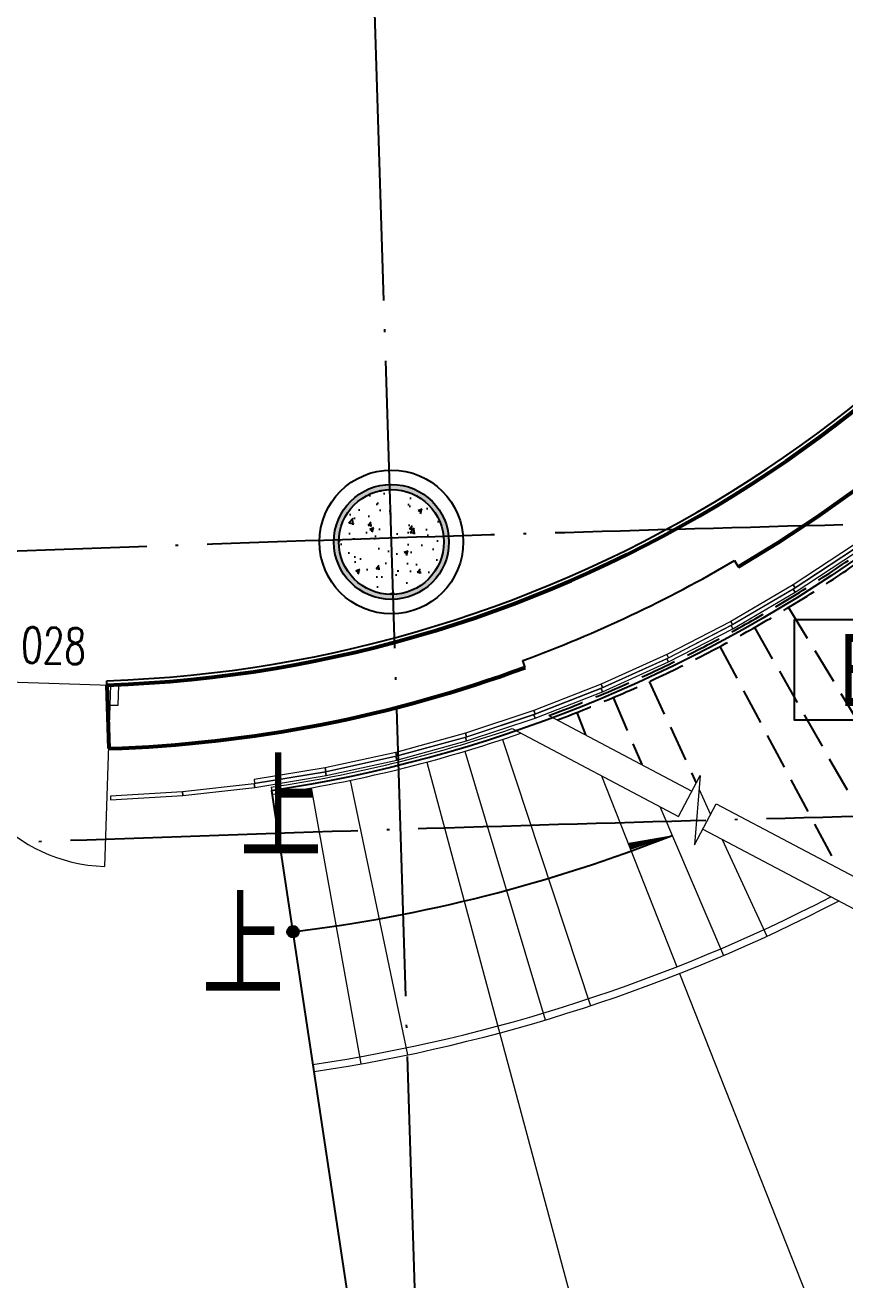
# Model space of a CAD drawing. Header units: millimetres. Extents: x 347599 to 1495443, y -100002 to 152717.
# Drawn here: x 1396761 to 1402459, y 9897 to 18621 of the extents above; entities that cross this region are included whole.
import ezdxf
from ezdxf.enums import TextEntityAlignment as Align

# ---------------------------------------------------------------- set-up
doc = ezdxf.new("R2010")
doc.units = ezdxf.units.MM
doc.header["$LTSCALE"] = 1000
for name, pattern in [('E-RG-1F$0$$0$DOTE', [2.42, 2, -0.2, 0.02, -0.2]), ('E1-RD-1F$0$DASH', [0.35, 0.25, -0.1]), ('XRE1$0$DASH', [0.35, 0.25, -0.1]), ('XRE2$0$HIDDEN', [0.375, 0.25, -0.125])]:
    doc.linetypes.add(name, pattern=pattern)
doc.layers.get('0').update_dxf_attribs({"linetype": 'CONTINUOUS'})
for name, color, linetype in [('A-------', 18, 'CONTINUOUS'), ('A-SYMB-DOOR', 13, 'CONTINUOUS'), ('A-SYMB-DOOR1', 4, 'CONTINUOUS'), ('A—墙体', 7, 'CONTINUOUS'), ('A—楼梯、电梯、栏杆', 50, 'CONTINUOUS'), ('A—设备管丼、主管符号', 50, 'CONTINUOUS'), ('A—轴线、尺寸', 1, 'CONTINUOUS'), ('E-RT-1F$0$A-SYMB-AREA', 4, 'CONTINUOUS'), ('E-RT-1F$0$A-SYMB-NAME', 4, 'CONTINUOUS'), ('E1-RD-1F$0$C-NAME-DIM100', 13, 'CONTINUOUS'), ('I—平面—文字', 40, 'CONTINUOUS'), ('I—平面—文字（放大1：100）', 40, 'XRE2$0$HIDDEN'), ('I—平面—装饰面层线', 192, 'CONTINUOUS'), ('I—平面—门', 22, 'CONTINUOUS'), ('XRE1$0$A-SYMB', 4, 'CONTINUOUS'), ('XRE1$0$A-SYMB-NUMB-T', 4, 'CONTINUOUS'), ('XRE2$0$0S-COLS-HATCH-A', 8, 'CONTINUOUS'), ('轴线100', 1, 'CONTINUOUS')]:
    doc.layers.add(name, color=color, linetype=linetype)
for name, color, linetype, lineweight in [('E1-RD-1F$0$$0$A-FLOR-STRS', 2, 'CONTINUOUS', 5), ('E1-RD-1F$0$$0$A-GLAZ', 140, 'CONTINUOUS', 5), ('E1-RD-1F$0$$3$A-FLOR-STRS', 2, 'CONTINUOUS', 5), ('E1-RD-1F$0$A-DOOR', 32, 'CONTINUOUS', 5), ('E1-RD-1F$0$A-FLOR-STRS', 2, 'CONTINUOUS', 5), ('E1-RD-1F$0$A-GLAZ', 140, 'CONTINUOUS', 5), ('E1-RD-1F$0$A-GLAZ-CWMG', 3, 'CONTINUOUS', 5), ('E1-RD-1F$0$A-WALL', 7, 'CONTINUOUS', 5)]:
    doc.layers.add(name, color=color, linetype=linetype, lineweight=lineweight)
doc.styles.add('E-RT-1F$0$ECADI', font='hzs.shx', dxfattribs={"width": 0.7, "bigfont": 'hztxt.shx'})
doc.styles.add('ECADI-TXT', font='simplex.shx', dxfattribs={"bigfont": 'hztxt.shx'})
doc.styles.add('XRE1$0$ECADI-TXT', font='simplex.shx', dxfattribs={"bigfont": 'hztxt.shx'})
doc.styles.add('幼圆', font='SIMYOU_0.TTF', dxfattribs={"width": 0.7})

# ---------------------------------------------------------------- blocks, each defined once
blk = doc.blocks.new('E1-RD-1F$0$MRY_cw-door-1_aluminum - Blue Glass Door-9090412-E1b 和 E1c 号楼一层平面图 BLDG E1b AND E1c FIRST FLOOR PLAN')
at = {"layer": 'E1-RD-1F$0$A-DOOR'}
blk.add_line((561.3, -12.7), (561.3, -1135.4), dxfattribs=at)
at = {"layer": 'E1-RD-1F$0$A-DOOR', "lineweight": 9}
blk.add_arc((561.3, -12.7), 1122.7, 180, 270, dxfattribs=at)
blk = doc.blocks.new('E1-RD-1F$0$Rectangular Mullion - 60 x 200 vert Butt glazed - Black-9086384-E1b 和 E1c 号楼一层平面图 BLDG E1b AND E1c FIRST FLOOR PLAN')
at = {"layer": 'I—平面—门', "lineweight": 18}
for p, q in [((-60, 12.7), (0, 12.7)), ((-60, -125.3), (-60, 12.7)), ((0, 12.7), (0, -125.3)), ((0, -125.3), (-60, -125.3))]:
    blk.add_line(p, q, dxfattribs=at)
blk = doc.blocks.new('E1-RD-1F$0$Adaptive - Student Act Center - Material 1-10443836-E1b 和 E1c 号楼一层平面图 BLDG E1b AND E1c FIRST FLOOR PLAN')
at = {"layer": 'E1-RD-1F$0$A-GLAZ', "lineweight": 13}
for p, q in [((91521.6, 19484.9), (91103, 19208.6)), ((91116.2, 19187.4), (91536, 19464.4)), ((91536, 19464.4), (91521.6, 19484.9)), ((91103, 19208.6), (91116.2, 19187.4))]:
    blk.add_line(p, q, dxfattribs=at)
blk = doc.blocks.new('E1-RD-1F$0$Adaptive - Student Act Center - Material 1-V96-E1b 和 E1c 号楼一层平面图 BLDG E1b AND E1c FIRST FLOOR PLAN')
at = {"layer": 'E1-RD-1F$0$A-GLAZ', "lineweight": 13}
for p, q in [((91103, 19208.6), (90670.4, 18954.7)), ((91116.2, 19187.4), (91103, 19208.6)), ((90682.5, 18932.8), (91116.2, 19187.4)), ((90670.4, 18954.7), (90682.5, 18932.8))]:
    blk.add_line(p, q, dxfattribs=at)
blk = doc.blocks.new('E1-RD-1F$0$$0$Adaptive - Student Act Center - Material 1-10443836-E1b 和 E1c 号楼一层平面图 BLDG E1b AND E1c FIRST FLOOR PLAN')
at = {"layer": 'E1-RD-1F$0$$0$A-GLAZ', "lineweight": 13}
for p, q in [((91521.6, 19484.9), (91103, 19208.6)), ((91116.2, 19187.4), (91536, 19464.4)), ((91536, 19464.4), (91521.6, 19484.9)), ((91103, 19208.6), (91116.2, 19187.4))]:
    blk.add_line(p, q, dxfattribs=at)
blk = doc.blocks.new('E1-RD-1F$0$$0$Adaptive - Student Act Center - Material 1-V96-E1b 和 E1c 号楼一层平面图 BLDG E1b AND E1c FIRST FLOOR PLAN')
at = {"layer": 'E1-RD-1F$0$$0$A-GLAZ', "lineweight": 13}
for p, q in [((91103, 19208.6), (90670.4, 18954.7)), ((91116.2, 19187.4), (91103, 19208.6)), ((90682.5, 18932.8), (91116.2, 19187.4)), ((90670.4, 18954.7), (90682.5, 18932.8))]:
    blk.add_line(p, q, dxfattribs=at)
blk = doc.blocks.new('E1-RD-1F$0$3')
at = {"layer": 'A—楼梯、电梯、栏杆'}
h = blk.add_hatch(color=256, dxfattribs=at)
edge = h.paths.add_edge_path()
edge.add_arc((10773784.9, -7567736.8), 20, 138.7891, 318.7891, ccw=False)
edge.add_arc((10773784.9, -7567736.8), 20, -41.2109, 138.7891, ccw=False)
blk.add_lwpolyline([(10773800, -7567750, -1), (10773769.9, -7567723.7, -1)], format="xyb", close=True, dxfattribs=at)
blk = doc.blocks.new('E-RT-1F$0$5erhfh')
at = {"layer": 'E-RT-1F$0$A-SYMB-AREA', "style": 'E-RT-1F$0$ECADI', "width": 0.7}
blk.add_attdef('340M2', text='', height=2.5, dxfattribs=at).set_placement((0, 1.25), align=Align.MIDDLE_LEFT)
at = {"layer": 'E-RT-1F$0$A-SYMB-NAME', "style": 'E-RT-1F$0$ECADI', "width": 0.7}
blk.add_attdef('CHINESENAME', (-12.292, 3.087), '', height=4.5, dxfattribs=at)
blk = doc.blocks.new('XRE1$0$ECADI-TAG-CODE')
at = {"layer": 'XRE1$0$A-SYMB-NUMB-T', "color": 1}
blk.add_lwpolyline([(0.92, 3.5), (14.352, 3.5), (14.352, 0), (0.92, 0)], close=True, dxfattribs=at)
at = {"layer": 'XRE1$0$A-SYMB-NUMB-T', "style": 'XRE1$0$ECADI-TXT', "width": 0.7}
blk.add_attdef('CODE', text='', height=2.5, dxfattribs=at).set_placement((7.5, 1.75), align=Align.MIDDLE_CENTER)
blk = doc.blocks.new('ECADI-TAG-DOOR')

msp = doc.modelspace()

# ---------------------------------------------------------------- hatches: boundary and pattern name
at = {"layer": 'A-------'}
h = msp.add_hatch(color=256, dxfattribs=at)
edge = h.paths.add_edge_path()
edge.add_arc((1399306.4, 15028), 400, 0, 360)
edge = h.paths.add_edge_path(flags=17)
edge.add_arc((1399306.4, 15028), 365, 0, 360)
at = {"layer": 'XRE2$0$0S-COLS-HATCH-A'}
h = msp.add_hatch(dxfattribs=at)
h.set_pattern_fill('AR-CONC', color=256, scale=40, style=0)
h.set_pattern_definition([(50, (-10363982.86, 6219919.24), (286.904073, -25.100854), [30, -330]), (355, (-10363982.86, 6219919.24), (-55.5005334, 300.8768535), [24, -264]), (100.4514, (-10363958.95, 6219917.15), (231.4037527, 275.775817), [25.496076, -280.456845]), (46.1842, (-10363982.86, 6219999.24), (426.896419, -66.207606), [45, -495]), (96.6356, (-10363947.3, 6219993.72), (373.865082, 389.647148), [38.244115, -420.6852]), (351.1842, (-10363982.86, 6219999.24), (373.864778, 389.64744), [36, -396]), (21, (-10363942.86, 6219979.24), (238.762821, -161.0475563), [30, -330]), (326, (-10363942.86, 6219979.24), (97.326133, 290.060018), [24, -264]), (71.4514, (-10363922.97, 6219965.82), (336.0890514, 129.0121987), [25.496076, -280.456845]), (37.5, (-10363982.86, 6219919.24), (4.8639421, 133.1575415), [0, -260.8, 0, -268, 0, -265]), (7.5, (-10363982.86, 6219919.24), (105.227815, 157.7646848), [0, -152.8, 0, -254.8, 0, -101]), (327.5, (-10364072.06, 6219919.24), (213.5289745, -9.0219487), [0, -100, 0, -312, 0, -414]), (317.5, (-10364112.06, 6219919.24), (233.2744677, 40.041993), [0, -130, 0, -207.2, 0, -294])])
edge = h.paths.add_edge_path()
edge.add_arc((1399306.4, 15028), 365, 0, 360)

# ---------------------------------------------------------------- linework, layer by layer
for radius in [400, 365]:
    msp.add_circle((1399306.4, 15028, 0), radius)
at = {"layer": 'A—墙体'}
for p, q in [((1401692.4, 14898.5), (1401717.3, 14855.1)), ((1400236.5, 14155.6), (1400219.4, 14202.6)), ((1397328.7, 14033), (1397343.1, 13591.2))]:
    msp.add_line(p, q, dxfattribs=at)
at = {"layer": 'A—墙体', "flags": 128}
msp.add_lwpolyline([(1401717.3, 14855.1), (1401994.2, 15023.9), (1402264.9, 15202.3), (1402529.2, 15390), (1402786.8, 15586.9), (1403037.4, 15792.7), (1403280.5, 16007.2), (1403516, 16230), (1403743.6, 16461), (1403962.9, 16699.8), (1404173.7, 16946.1), (1404375.7, 17199.7), (1404568.8, 17460.2), (1404752.5, 17727.3), (1404940, 18021.3), (1408084.5, 16093)], dxfattribs=at)
at = {"layer": 'A—墙体'}
for centre, radius, start, end in [((1395755.2, 20348.5), 13200, 286.33476, 357.99944), ((1397041.5, 22836.3), 8808, 271.86871, 331.86871), ((1397041.5, 22836.3), 9200, 290.20763, 300.36663), ((1397041.5, 22836.3), 9250, 271.86871, 290.20636)]:
    msp.add_arc(centre, radius, start, end, dxfattribs=at)
at = {"layer": 'A—楼梯、电梯、栏杆', "linetype": 'XRE1$0$DASH'}
for p, q in [((1402067.1, 14572.4), (1403078.7, 12905.3)), ((1401830.5, 14433.4), (1402794.6, 12738.4)), ((1401590.2, 14301.2), (1402409.7, 12760.4)), ((1401098.7, 14057.3), (1401424.5, 13351.1)), ((1400848, 13946), (1401047.1, 13480.2)), ((1400594.3, 13841.7), (1400655.2, 13687.2))]:
    msp.add_line(p, q, dxfattribs=at)
at = {"layer": 'A—楼梯、电梯、栏杆'}
msp.add_lwpolyline([(1401257.7, 12987.5, 1, 50, 0), (1400961.2, 12911.4, 50, 50, 0)], format="xyseb", dxfattribs=at)
at = {"layer": 'A—楼梯、电梯、栏杆', "linetype": 'XRE1$0$DASH'}
for radius, start in [(9644.8, 290.41185), (9694.8, 290.67499)]:
    msp.add_arc((1397037.5, 22860.5), radius, start, 331.8998, dxfattribs=at)
at = {"layer": 'A—楼梯、电梯、栏杆'}
msp.add_arc((1397339.4, 22884.9), 10644.8, 276.92453, 291.59837, dxfattribs=at)
msp.add_arc((1397339.4, 22884.9), 10644.8, 276.92453, 291.59837, dxfattribs=at)
at = {"layer": 'A—设备管丼、主管符号'}
msp.add_lwpolyline([(1402597.7, 14953.1, -0.116777), (1398472.5, 13298.5), (1399320, 7669.3, 0.14292), (1405548.2, 11475.5)], format="xyb", dxfattribs=at)
at = {"layer": 'A—轴线、尺寸', "linetype": 'E-RG-1F$0$$0$DOTE'}
msp.add_line((1399558.5, 7032), (1398629.3, 36552.9), dxfattribs=at)
for radius, start, end in [(495000, 90.381865, 98.026074), (487500, 90.131059, 98.027565)]:
    msp.add_arc((1414706.3, -474229.7), radius, start, end, dxfattribs=at)
at = {"layer": 'E1-RD-1F$0$$0$A-FLOR-STRS'}
msp.add_line((1398471.9, 13323), (1399320.4, 7669.3), dxfattribs=at)
msp.add_line((1398471.9, 13323), (1399320.4, 7669.3), dxfattribs=at)
at = {"layer": 'E1-RD-1F$0$$3$A-FLOR-STRS'}
for p, q in [((1400078.4, 13655), (1400690.1, 11803.4)), ((1400078.4, 13655), (1400690.1, 11803.4)), ((1399816.8, 13572.6), (1400375.8, 11704.5)), ((1399816.8, 13572.6), (1400375.8, 11704.5)), ((1399552.9, 13497.7), (1400915.5, 8425.3)), ((1399552.9, 13497.7), (1400915.5, 8425.3)), ((1399019.2, 13370.4), (1399417.8, 11461.6)), ((1399019.2, 13370.4), (1399417.8, 11461.6)), ((1400767.9, 13401.5), (1401291.3, 12074.2)), ((1400767.9, 13401.5), (1401291.3, 12074.2)), ((1398749.9, 13318.1), (1399094.3, 11398.8)), ((1398749.9, 13318.1), (1399094.3, 11398.8)), ((1401444.6, 13307.7), (1401524.7, 13134)), ((1401444.6, 13307.7), (1401524.7, 13134)), ((1401172, 13188), (1401614.5, 12152.9)), ((1401172, 13188), (1401614.5, 12152.9)), ((1401605.4, 12959.1), (1401915.6, 12286.7)), ((1401605.4, 12959.1), (1401915.6, 12286.7)), ((1401309.7, 12027.7), (1402425.7, 9197.8)), ((1401309.7, 12027.7), (1402425.7, 9197.8))]:
    msp.add_line(p, q, dxfattribs=at)
for centre, radius, start, end in [((1397037.5, 22860.5), 9644.8, 278.55249, 288.79902), ((1397037.5, 22860.5), 9644.8, 278.55249, 288.79902), ((1397037.5, 22860.5), 9694.8, 278.5524, 289.07739), ((1397037.5, 22860.5), 9694.8, 278.5524, 289.07739), ((1397037.5, 22860.5), 11594.8, 278.54955, 297.33015), ((1397037.5, 22860.5), 11594.8, 278.54955, 297.33015), ((1397037.5, 22860.5), 11644.8, 278.54955, 297.50111), ((1397037.5, 22860.5), 11644.8, 278.54955, 297.50111), ((1395753.3, 20378.2), 13020, 285.77737, 307.43718), ((1395753.3, 20378.2), 13020, 285.77737, 307.43718), ((1395753.3, 20378.2), 13070, 285.77737, 307.43717), ((1395753.3, 20378.2), 13070, 285.77737, 307.43717)]:
    msp.add_arc(centre, radius, start, end, dxfattribs=at)
at = {"layer": 'E1-RD-1F$0$A-DOOR'}
msp.add_line((1396231, 14069), (1397353.1, 14032.2), dxfattribs=at)
msp.add_line((1396231, 14069), (1397353.1, 14032.2), dxfattribs=at)
at = {"layer": 'E1-RD-1F$0$A-FLOR-STRS'}
for p, q in [((1400401.3, 13821.3), (1401395.5, 13296.1)), ((1400401.3, 13821.3), (1401395.5, 13296.1)), ((1400145.6, 13730.2), (1401302.1, 13119.3)), ((1400145.6, 13730.2), (1401302.1, 13119.3)), ((1401563.5, 13207.4), (1405116.2, 11330.7)), ((1401563.5, 13207.4), (1405116.2, 11330.7)), ((1401470, 13030.6), (1404969.9, 11181.8)), ((1401470, 13030.6), (1404969.9, 11181.8))]:
    msp.add_line(p, q, dxfattribs=at)
msp.add_lwpolyline([(1401302.1, 13119.3), (1401452.6, 13404.2), (1401412.7, 12922.1), (1401563.5, 13207.4)], dxfattribs=at)
msp.add_lwpolyline([(1401302.1, 13119.3), (1401452.6, 13404.2), (1401412.7, 12922.1), (1401563.5, 13207.4)], dxfattribs=at)
at = {"layer": 'E1-RD-1F$0$A-WALL'}
for p, q in [((1401692.4, 14898.5), (1401717.3, 14855.1)), ((1400236.5, 14155.6), (1400219.4, 14202.6))]:
    msp.add_line(p, q, dxfattribs=at)
at = {"layer": 'E1-RD-1F$0$A-WALL', "lineweight": 53}
msp.add_line((1397328.7, 14033), (1397343.1, 13591.2), dxfattribs=at)
at = {"layer": 'E1-RD-1F$0$A-WALL', "lineweight": 53, "flags": 128}
msp.add_lwpolyline([(1401717.3, 14855.1), (1401994.2, 15023.9), (1402264.9, 15202.3), (1402529.2, 15390), (1402786.8, 15586.9), (1403037.4, 15792.7), (1403280.5, 16007.2), (1403516, 16230), (1403743.6, 16461), (1403962.9, 16699.8), (1404173.7, 16946.1), (1404375.7, 17199.7), (1404568.8, 17460.2), (1404752.5, 17727.3), (1404940, 18021.3), (1408084.5, 16093)], dxfattribs=at)
at = {"layer": 'E1-RD-1F$0$A-WALL', "lineweight": 40}
msp.add_arc((1395755.2, 20348.5), 13200, 286.33476, 357.99944, dxfattribs=at)
at = {"layer": 'E1-RD-1F$0$A-WALL', "lineweight": 53}
for radius, end in [(8808, 331.86871), (9250, 290.20636)]:
    msp.add_arc((1397041.5, 22836.3), radius, 271.86871, end, dxfattribs=at)
at = {"layer": 'E1-RD-1F$0$A-WALL'}
msp.add_arc((1397041.5, 22836.3), 9200, 290.20763, 300.36663, dxfattribs=at)
at = {"layer": 'E1-RD-1F$0$C-NAME-DIM100', "linetype": 'E1-RD-1F$0$DASH'}
for p, q in [((1402067.1, 14572.4), (1403078.7, 12905.3)), ((1401830.5, 14433.4), (1402794.6, 12738.4)), ((1401590.2, 14301.2), (1402409.7, 12760.4)), ((1401098.7, 14057.3), (1401424.5, 13351.1)), ((1400848, 13946), (1401047.1, 13480.2)), ((1400594.3, 13841.7), (1400655.2, 13687.2))]:
    msp.add_line(p, q, dxfattribs=at)
for radius, start in [(9644.8, 290.41185), (9694.8, 290.67499)]:
    msp.add_arc((1397037.5, 22860.5), radius, start, 331.8998, dxfattribs=at)
at = {"layer": 'I—平面—装饰面层线'}
msp.add_line((1397328.7, 14033), (1397327.7, 14063), dxfattribs=at)
msp.add_circle((1399306.4, 15028), 500, dxfattribs=at)
msp.add_arc((1397041.5, 22836.3), 8778, 271.86871, 331.86871, dxfattribs=at)
at = {"layer": '轴线100', "linetype": 'E-RG-1F$0$$0$DOTE'}
msp.add_line((1399558.5, 7032), (1398629.3, 36552.9), dxfattribs=at)
for centre, radius, start, end in [((1414706.3, -474229.7), 495000, 90.381865, 98.026074), ((1415420.8, -479683.1), 495000, 90.381865, 98.026074), ((1414706.3, -474229.7), 487500, 90.131059, 98.027565)]:
    msp.add_arc(centre, radius, start, end, dxfattribs=at)

# ---------------------------------------------------------------- block references
at = {"layer": 'A-SYMB-DOOR1'}
ref = msp.add_blockref('ECADI-TAG-DOOR', (1397390.8, 13441.6), dxfattribs=dict(at, xscale=100.0000000022701, yscale=100.0000000022701, zscale=100.0000000022702, rotation=358.450543523159))
ref.add_attrib('门窗主编号1', 'M1028', dxfattribs={"layer": 'A-SYMB-DOOR', "height": 250, "rotation": 358.45054, "style": 'ECADI-TXT', "width": 0.7}).set_placement((1397180.6, 14176), align=Align.RIGHT)
ref = msp.add_blockref('ECADI-TAG-DOOR', (1397390.8, 13441.6, 0), dxfattribs=dict(at, xscale=100.0000000022701, yscale=100.0000000022701, zscale=100.0000000022702, rotation=358.450543523159))
ref.add_attrib('门窗主编号1', 'M1028', dxfattribs={"layer": 'A-SYMB-DOOR', "height": 250, "rotation": 358.45054, "style": 'ECADI-TXT', "width": 0.7}).set_placement((1397180.6, 14176, 0), align=Align.RIGHT)
at = {"layer": 'A—楼梯、电梯、栏杆', "xscale": 2, "yscale": 2, "zscale": 2, "rotation": 359.999231506797}
msp.add_blockref('E1-RD-1F$0$3', (-20148744.1, 15148080.5), dxfattribs=at)
msp.add_blockref('E1-RD-1F$0$3', (-20148744.1, 15148080.5), dxfattribs=at)
at = {"layer": 'E1-RD-1F$0$$0$A-GLAZ', "color": 8}
for name, p, rotation in [('E1-RD-1F$0$$0$Adaptive - Student Act Center - Material 1-10443836-E1b 和 E1c 号楼一层平面图 BLDG E1b AND E1c FIRST FLOOR PLAN', (1310980, -4404), 359.9526484754962), ('E1-RD-1F$0$$0$Adaptive - Student Act Center - Material 1-10443836-E1b 和 E1c 号楼一层平面图 BLDG E1b AND E1c FIRST FLOOR PLAN', (1310980, -4404), 359.9526484754962), ('E1-RD-1F$0$$0$Adaptive - Student Act Center - Material 1-V96-E1b 和 E1c 号楼一层平面图 BLDG E1b AND E1c FIRST FLOOR PLAN', (1310980, -4404), 359.9526484754965), ('E1-RD-1F$0$$0$Adaptive - Student Act Center - Material 1-V96-E1b 和 E1c 号楼一层平面图 BLDG E1b AND E1c FIRST FLOOR PLAN', (1310980, -4404), 359.9526484754965), ('E1-RD-1F$0$$0$Adaptive - Student Act Center - Material 1-10443836-E1b 和 E1c 号楼一层平面图 BLDG E1b AND E1c FIRST FLOOR PLAN', (1308601, 4741.1), 353.9526484754965), ('E1-RD-1F$0$$0$Adaptive - Student Act Center - Material 1-10443836-E1b 和 E1c 号楼一层平面图 BLDG E1b AND E1c FIRST FLOOR PLAN', (1308601, 4741.1), 353.9526484754965), ('E1-RD-1F$0$$0$Adaptive - Student Act Center - Material 1-V96-E1b 和 E1c 号楼一层平面图 BLDG E1b AND E1c FIRST FLOOR PLAN', (1308601, 4741.1), 353.9526484754965), ('E1-RD-1F$0$$0$Adaptive - Student Act Center - Material 1-V96-E1b 和 E1c 号楼一层平面图 BLDG E1b AND E1c FIRST FLOOR PLAN', (1308601, 4741.1), 353.9526484754965), ('E1-RD-1F$0$$0$Adaptive - Student Act Center - Material 1-10443836-E1b 和 E1c 号楼一层平面图 BLDG E1b AND E1c FIRST FLOOR PLAN', (1307191, 14084.9), 347.9526484754965), ('E1-RD-1F$0$$0$Adaptive - Student Act Center - Material 1-10443836-E1b 和 E1c 号楼一层平面图 BLDG E1b AND E1c FIRST FLOOR PLAN', (1307191, 14084.9), 347.9526484754965), ('E1-RD-1F$0$$0$Adaptive - Student Act Center - Material 1-V96-E1b 和 E1c 号楼一层平面图 BLDG E1b AND E1c FIRST FLOOR PLAN', (1307191, 14084.9), 347.9526484754963), ('E1-RD-1F$0$$0$Adaptive - Student Act Center - Material 1-V96-E1b 和 E1c 号楼一层平面图 BLDG E1b AND E1c FIRST FLOOR PLAN', (1307191, 14084.9), 347.9526484754963), ('E1-RD-1F$0$$0$Adaptive - Student Act Center - Material 1-10443836-E1b 和 E1c 号楼一层平面图 BLDG E1b AND E1c FIRST FLOOR PLAN', (1306765.3, 23524.8), 341.952648475496), ('E1-RD-1F$0$$0$Adaptive - Student Act Center - Material 1-10443836-E1b 和 E1c 号楼一层平面图 BLDG E1b AND E1c FIRST FLOOR PLAN', (1306765.3, 23524.8), 341.952648475496), ('E1-RD-1F$0$$0$Adaptive - Student Act Center - Material 1-V96-E1b 和 E1c 号楼一层平面图 BLDG E1b AND E1c FIRST FLOOR PLAN', (1306765.3, 23524.8), 341.9526484754965), ('E1-RD-1F$0$$0$Adaptive - Student Act Center - Material 1-V96-E1b 和 E1c 号楼一层平面图 BLDG E1b AND E1c FIRST FLOOR PLAN', (1306765.3, 23524.8), 341.9526484754965), ('E1-RD-1F$0$$0$Adaptive - Student Act Center - Material 1-10443836-E1b 和 E1c 号楼一层平面图 BLDG E1b AND E1c FIRST FLOOR PLAN', (1307328.8, 32957.5), 335.9526484754962), ('E1-RD-1F$0$$0$Adaptive - Student Act Center - Material 1-10443836-E1b 和 E1c 号楼一层平面图 BLDG E1b AND E1c FIRST FLOOR PLAN', (1307328.8, 32957.5), 335.9526484754962)]:
    msp.add_blockref(name, p, dxfattribs=dict(at, rotation=rotation))
at = {"layer": 'E1-RD-1F$0$A-DOOR', "rotation": 358.1187062620274}
msp.add_blockref('E1-RD-1F$0$MRY_cw-door-1_aluminum - Blue Glass Door-9090412-E1b 和 E1c 号楼一层平面图 BLDG E1b AND E1c FIRST FLOOR PLAN', (1396787.9, 13925.4), dxfattribs=at)
msp.add_blockref('E1-RD-1F$0$MRY_cw-door-1_aluminum - Blue Glass Door-9090412-E1b 和 E1c 号楼一层平面图 BLDG E1b AND E1c FIRST FLOOR PLAN', (1396787.9, 13925.4), dxfattribs=at)
at = {"layer": 'E1-RD-1F$0$A-GLAZ', "color": 8}
for name, p, rotation in [('E1-RD-1F$0$Adaptive - Student Act Center - Material 1-10443836-E1b 和 E1c 号楼一层平面图 BLDG E1b AND E1c FIRST FLOOR PLAN', (1310980.9, -4433.4), 359.9526484754963), ('E1-RD-1F$0$Adaptive - Student Act Center - Material 1-10443836-E1b 和 E1c 号楼一层平面图 BLDG E1b AND E1c FIRST FLOOR PLAN', (1310980.9, -4433.4), 359.9526484754963), ('E1-RD-1F$0$Adaptive - Student Act Center - Material 1-V96-E1b 和 E1c 号楼一层平面图 BLDG E1b AND E1c FIRST FLOOR PLAN', (1310980.9, -4433.4), 359.9526484754965), ('E1-RD-1F$0$Adaptive - Student Act Center - Material 1-V96-E1b 和 E1c 号楼一层平面图 BLDG E1b AND E1c FIRST FLOOR PLAN', (1310980.9, -4433.4), 359.9526484754965), ('E1-RD-1F$0$Adaptive - Student Act Center - Material 1-10443836-E1b 和 E1c 号楼一层平面图 BLDG E1b AND E1c FIRST FLOOR PLAN', (1308601.9, 4711.8), 353.9526484754965), ('E1-RD-1F$0$Adaptive - Student Act Center - Material 1-10443836-E1b 和 E1c 号楼一层平面图 BLDG E1b AND E1c FIRST FLOOR PLAN', (1308601.9, 4711.8), 353.9526484754965), ('E1-RD-1F$0$Adaptive - Student Act Center - Material 1-V96-E1b 和 E1c 号楼一层平面图 BLDG E1b AND E1c FIRST FLOOR PLAN', (1308601.9, 4711.8), 353.9526484754966), ('E1-RD-1F$0$Adaptive - Student Act Center - Material 1-V96-E1b 和 E1c 号楼一层平面图 BLDG E1b AND E1c FIRST FLOOR PLAN', (1308601.9, 4711.8), 353.9526484754966), ('E1-RD-1F$0$Adaptive - Student Act Center - Material 1-10443836-E1b 和 E1c 号楼一层平面图 BLDG E1b AND E1c FIRST FLOOR PLAN', (1307191.9, 14055.5), 347.9526484754966), ('E1-RD-1F$0$Adaptive - Student Act Center - Material 1-10443836-E1b 和 E1c 号楼一层平面图 BLDG E1b AND E1c FIRST FLOOR PLAN', (1307191.9, 14055.5), 347.9526484754966), ('E1-RD-1F$0$Adaptive - Student Act Center - Material 1-V96-E1b 和 E1c 号楼一层平面图 BLDG E1b AND E1c FIRST FLOOR PLAN', (1307191.9, 14055.5), 347.9526484754964), ('E1-RD-1F$0$Adaptive - Student Act Center - Material 1-V96-E1b 和 E1c 号楼一层平面图 BLDG E1b AND E1c FIRST FLOOR PLAN', (1307191.9, 14055.5), 347.9526484754964), ('E1-RD-1F$0$Adaptive - Student Act Center - Material 1-10443836-E1b 和 E1c 号楼一层平面图 BLDG E1b AND E1c FIRST FLOOR PLAN', (1306766.2, 23495.5), 341.9526484754961), ('E1-RD-1F$0$Adaptive - Student Act Center - Material 1-10443836-E1b 和 E1c 号楼一层平面图 BLDG E1b AND E1c FIRST FLOOR PLAN', (1306766.2, 23495.5), 341.9526484754961), ('E1-RD-1F$0$Adaptive - Student Act Center - Material 1-V96-E1b 和 E1c 号楼一层平面图 BLDG E1b AND E1c FIRST FLOOR PLAN', (1306766.2, 23495.5), 341.9526484754965), ('E1-RD-1F$0$Adaptive - Student Act Center - Material 1-V96-E1b 和 E1c 号楼一层平面图 BLDG E1b AND E1c FIRST FLOOR PLAN', (1306766.2, 23495.5), 341.9526484754965), ('E1-RD-1F$0$Adaptive - Student Act Center - Material 1-10443836-E1b 和 E1c 号楼一层平面图 BLDG E1b AND E1c FIRST FLOOR PLAN', (1307329.7, 32928.2), 335.9526484754963), ('E1-RD-1F$0$Adaptive - Student Act Center - Material 1-10443836-E1b 和 E1c 号楼一层平面图 BLDG E1b AND E1c FIRST FLOOR PLAN', (1307329.7, 32928.2), 335.9526484754963), ('E1-RD-1F$0$Adaptive - Student Act Center - Material 1-10443836-E1b 和 E1c 号楼一层平面图 BLDG E1b AND E1c FIRST FLOOR PLAN', (1308876, 42250.4), 329.9526484754963), ('E1-RD-1F$0$Adaptive - Student Act Center - Material 1-10443836-E1b 和 E1c 号楼一层平面图 BLDG E1b AND E1c FIRST FLOOR PLAN', (1308876, 42250.4), 329.9526484754963), ('E1-RD-1F$0$Adaptive - Student Act Center - Material 1-V96-E1b 和 E1c 号楼一层平面图 BLDG E1b AND E1c FIRST FLOOR PLAN', (1307329.7, 32928.2), 335.9526484754963), ('E1-RD-1F$0$Adaptive - Student Act Center - Material 1-V96-E1b 和 E1c 号楼一层平面图 BLDG E1b AND E1c FIRST FLOOR PLAN', (1307329.7, 32928.2), 335.9526484754963)]:
    msp.add_blockref(name, p, dxfattribs=dict(at, rotation=rotation))
at = {"layer": 'E1-RD-1F$0$A-GLAZ-CWMG', "color": 8, "extrusion": (-2.42426e-29, -2.53787e-30, -1), "rotation": 181.8812937379725}
msp.add_blockref('E1-RD-1F$0$Rectangular Mullion - 60 x 200 vert Butt glazed - Black-9086384-E1b 和 E1c 号楼一层平面图 BLDG E1b AND E1c FIRST FLOOR PLAN', (-1397408.9, 13905), dxfattribs=at)
msp.add_blockref('E1-RD-1F$0$Rectangular Mullion - 60 x 200 vert Butt glazed - Black-9086384-E1b 和 E1c 号楼一层平面图 BLDG E1b AND E1c FIRST FLOOR PLAN', (-1397408.9, 13905), dxfattribs=at)
at = {"layer": 'I—平面—文字', "linetype": 'ByBlock'}
ref = msp.add_blockref('E-RT-1F$0$5erhfh', (1399514.5, 11238.3), dxfattribs=dict(at, xscale=100, yscale=100, zscale=100))
ref.add_attrib('CHINESENAME', '上', (1397988.6, 11933.7), dxfattribs={"layer": 'E-RT-1F$0$A-SYMB-NAME', "color": 0, "height": 600, "style": '幼圆', "width": 0.7})
at = {"layer": 'I—平面—文字（放大1：100）', "linetype": 'ByBlock'}
ref = msp.add_blockref('E-RT-1F$0$5erhfh', (1399778.4, 12194.5, 0), dxfattribs=dict(at, xscale=100, yscale=100, zscale=100))
ref.add_attrib('CHINESENAME', '上', (1398252.5, 12890, 0), dxfattribs={"layer": 'E-RT-1F$0$A-SYMB-NAME', "color": 0, "height": 600, "style": '幼圆', "width": 0.7})
at = {"layer": 'XRE1$0$A-SYMB'}
ref = msp.add_blockref('XRE1$0$ECADI-TAG-CODE', (1401924.2, 13787.9), dxfattribs=dict(at, xscale=200.0000000186264, yscale=200.0000000186264, zscale=200.0000000186264))
ref.add_attrib('CODE', 'E1-ST-10', dxfattribs={"layer": 'XRE1$0$A-SYMB-NUMB-T', "color": 40, "height": 500, "rotation": 0, "style": '幼圆', "width": 0.7}).set_placement((1403424.2, 14137.9), align=Align.MIDDLE_CENTER)

doc.saveas('drawing.dxf')
